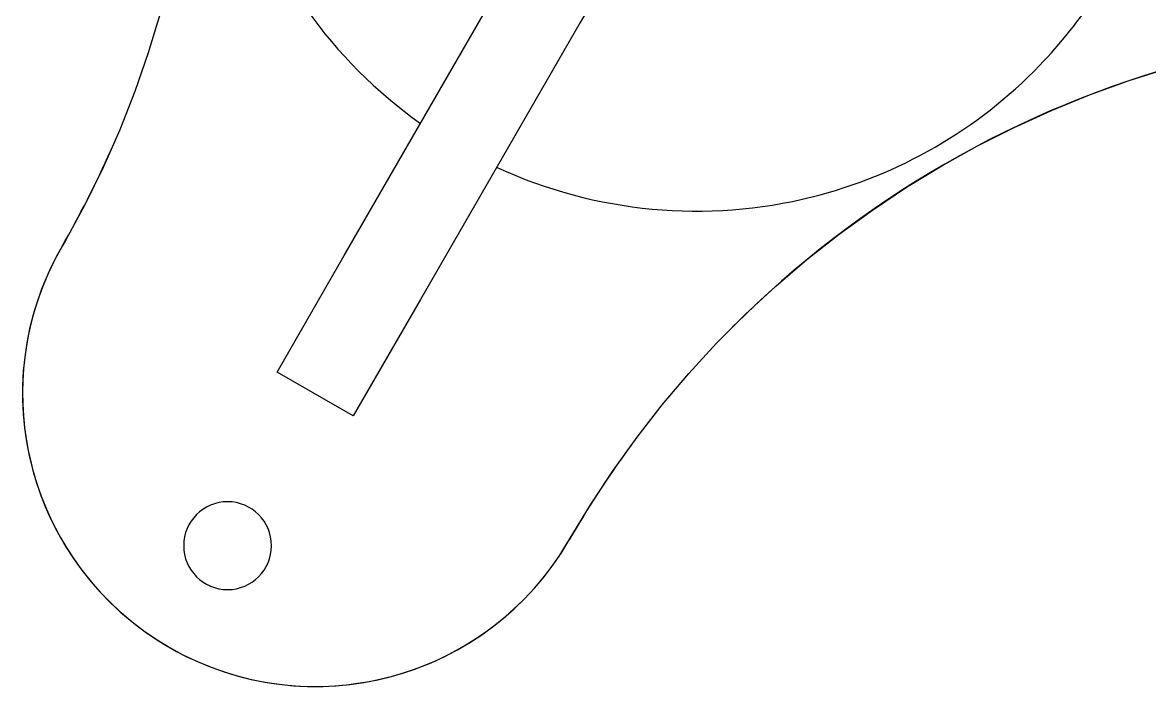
# Model space of a CAD drawing. Extents: x 6433 to 75181, y -2986 to 56414.
# Drawn here: x 39589.8 to 39711.9, y 6301.6 to 6373.6 of the extents above; entities that cross this region are included whole.
import ezdxf

# ---------------------------------------------------------------- set-up
doc = ezdxf.new("R2010")
doc.units = 0
doc.header["$MEASUREMENT"] = 0
doc.layers.add('A-Equipment', color=1, linetype='CONTINUOUS')

msp = doc.modelspace()

# ---------------------------------------------------------------- linework, layer by layer
at = {"layer": 'A-Equipment'}
for p, q in [((39624.68, 6348.32), (39642.01, 6378.32)), ((39652.37, 6377.22), (39650.25, 6373.55)), ((39604.75, 6374.53), (39603.45, 6370.27)), ((39650.25, 6373.55), (39632.93, 6343.55)), ((39603.45, 6370.27), (39601.98, 6366.07)), ((39709.64, 6367.23), (39713.88, 6368.58)), ((39705.46, 6365.72), (39709.64, 6367.23)), ((39601.98, 6366.07), (39600.35, 6361.94)), ((39701.34, 6364.04), (39705.46, 6365.72)), ((39697.29, 6362.19), (39701.34, 6364.04)), ((39600.35, 6361.94), (39598.55, 6357.87)), ((39693.32, 6360.19), (39697.29, 6362.19)), ((39689.43, 6358.03), (39693.32, 6360.19)), ((39598.55, 6357.87), (39596.59, 6353.87)), ((39685.63, 6355.72), (39689.43, 6358.03)), ((39681.93, 6353.25), (39685.63, 6355.72)), ((39596.59, 6353.87), (39594.47, 6349.96)), ((39678.33, 6350.64), (39681.93, 6353.25)), ((39594.47, 6349.96), (39594.07, 6349.27)), ((39674.83, 6347.89), (39678.33, 6350.64)), ((39594.07, 6349.27), (39593.46, 6348.16)), ((39593.46, 6348.16), (39592.89, 6347.02)), ((39617.4, 6335.7), (39624.68, 6348.32)), ((39671.45, 6345), (39674.83, 6347.89)), ((39592.89, 6347.02), (39592.37, 6345.86)), ((39591.89, 6344.68), (39591.47, 6343.49)), ((39592.37, 6345.86), (39591.89, 6344.68)), ((39668.18, 6341.97), (39671.45, 6345)), ((39591.47, 6343.49), (39591.09, 6342.28)), ((39632.93, 6343.55), (39625.65, 6330.94)), ((39591.09, 6342.28), (39590.75, 6341.05)), ((39590.75, 6341.05), (39590.47, 6339.81)), ((39665.04, 6338.82), (39668.18, 6341.97)), ((39590.47, 6339.81), (39590.24, 6338.56)), ((39590.24, 6338.56), (39590.06, 6337.31)), ((39662.03, 6335.55), (39665.04, 6338.82)), ((39590.06, 6337.31), (39589.93, 6336.04)), ((39589.93, 6336.04), (39589.85, 6334.78)), ((39625.65, 6330.94), (39617.4, 6335.7)), ((39659.15, 6332.15), (39662.03, 6335.55)), ((39589.85, 6334.78), (39589.82, 6333.51)), ((39589.82, 6333.51), (39589.84, 6332.24)), ((39589.84, 6332.24), (39589.91, 6330.97)), ((39656.41, 6328.65), (39659.15, 6332.15)), ((39589.91, 6330.97), (39590.03, 6329.7)), ((39590.03, 6329.7), (39590.21, 6328.45)), ((39590.21, 6328.45), (39590.43, 6327.2)), ((39653.82, 6325.04), (39656.41, 6328.65)), ((39590.43, 6327.2), (39590.7, 6325.96)), ((39590.7, 6325.96), (39591.02, 6324.73)), ((39591.02, 6324.73), (39591.39, 6323.51)), ((39651.36, 6321.33), (39653.82, 6325.04)), ((39591.39, 6323.51), (39591.81, 6322.31)), ((39591.81, 6322.31), (39592.28, 6321.13)), ((39592.28, 6321.13), (39592.79, 6319.97)), ((39649.06, 6317.52), (39651.36, 6321.33)), ((39592.79, 6319.97), (39593.35, 6318.83)), ((39593.35, 6318.83), (39593.96, 6317.72)), ((39593.96, 6317.72), (39594.61, 6316.62)), ((39594.61, 6316.62), (39595.3, 6315.56)), ((39648.03, 6315.85), (39648.71, 6316.93)), ((39648.71, 6316.93), (39649.06, 6317.52)), ((39595.3, 6315.56), (39596.03, 6314.52)), ((39647.31, 6314.81), (39648.03, 6315.85)), ((39596.03, 6314.52), (39596.81, 6313.52)), ((39646.55, 6313.8), (39647.31, 6314.81)), ((39596.81, 6313.52), (39597.62, 6312.54)), ((39645.74, 6312.81), (39646.55, 6313.8)), ((39597.62, 6312.54), (39598.48, 6311.6)), ((39644.02, 6310.95), (39644.9, 6311.86)), ((39644.9, 6311.86), (39645.74, 6312.81)), ((39598.48, 6311.6), (39599.37, 6310.7)), ((39599.37, 6310.7), (39600.29, 6309.83)), ((39643.11, 6310.07), (39644.02, 6310.95)), ((39600.29, 6309.83), (39601.25, 6308.99)), ((39642.16, 6309.22), (39643.11, 6310.07)), ((39601.25, 6308.99), (39602.24, 6308.2)), ((39602.24, 6308.2), (39603.26, 6307.45)), ((39640.16, 6307.66), (39641.17, 6308.42)), ((39641.17, 6308.42), (39642.16, 6309.22)), ((39603.26, 6307.45), (39604.32, 6306.74)), ((39638.04, 6306.25), (39639.12, 6306.93)), ((39639.12, 6306.93), (39640.16, 6307.66)), ((39604.32, 6306.74), (39605.4, 6306.07)), ((39605.4, 6306.07), (39606.5, 6305.44)), ((39635.82, 6305.02), (39636.95, 6305.61)), ((39636.95, 6305.61), (39638.04, 6306.25)), ((39606.5, 6305.44), (39607.63, 6304.86)), ((39607.63, 6304.86), (39608.78, 6304.33)), ((39633.51, 6303.97), (39634.68, 6304.47)), ((39634.68, 6304.47), (39635.82, 6305.02)), ((39608.78, 6304.33), (39609.96, 6303.84)), ((39609.96, 6303.84), (39611.15, 6303.4)), ((39611.15, 6303.4), (39612.35, 6303.01)), ((39631.12, 6303.11), (39632.32, 6303.52)), ((39632.32, 6303.52), (39633.51, 6303.97)), ((39612.35, 6303.01), (39613.58, 6302.66)), ((39613.58, 6302.66), (39614.81, 6302.37)), ((39614.81, 6302.37), (39616.06, 6302.12)), ((39616.06, 6302.12), (39617.31, 6301.93)), ((39617.31, 6301.93), (39618.57, 6301.78)), ((39624.91, 6301.82), (39626.17, 6301.98)), ((39626.17, 6301.98), (39627.43, 6302.19)), ((39627.43, 6302.19), (39628.67, 6302.45)), ((39628.67, 6302.45), (39629.9, 6302.76)), ((39629.9, 6302.76), (39631.12, 6303.11)), ((39618.57, 6301.78), (39619.84, 6301.69)), ((39619.84, 6301.69), (39621.11, 6301.65)), ((39621.11, 6301.65), (39622.38, 6301.65)), ((39622.38, 6301.65), (39623.65, 6301.71)), ((39623.65, 6301.71), (39624.91, 6301.82))]:
    msp.add_line(p, q, dxfattribs=at)
for centre, radius, start, end in [((39662.84, 6404.88), 51.75, 195.9571, 234.7155), ((39662.84, 6404.88), 51.75, 315.9571, 337.9785), ((39745.39, 6261.9), 111.23, 105, 135), ((39662.84, 6404.88), 51.75, 284.0429, 315.9571), ((39497.74, 6404.88), 111.23, 330, 336.0259), ((39662.84, 6404.88), 51.75, 245.3297, 284.0429), ((39621.57, 6333.39), 31.75, 150, 330), ((39745.39, 6261.9), 111.23, 143.9741, 150), ((39612.04, 6316.89), 4.76, 90, 270), ((39612.04, 6316.89), 4.76, 270, 90)]:
    msp.add_arc(centre, radius, start, end, dxfattribs=at)

doc.saveas('drawing.dxf')
